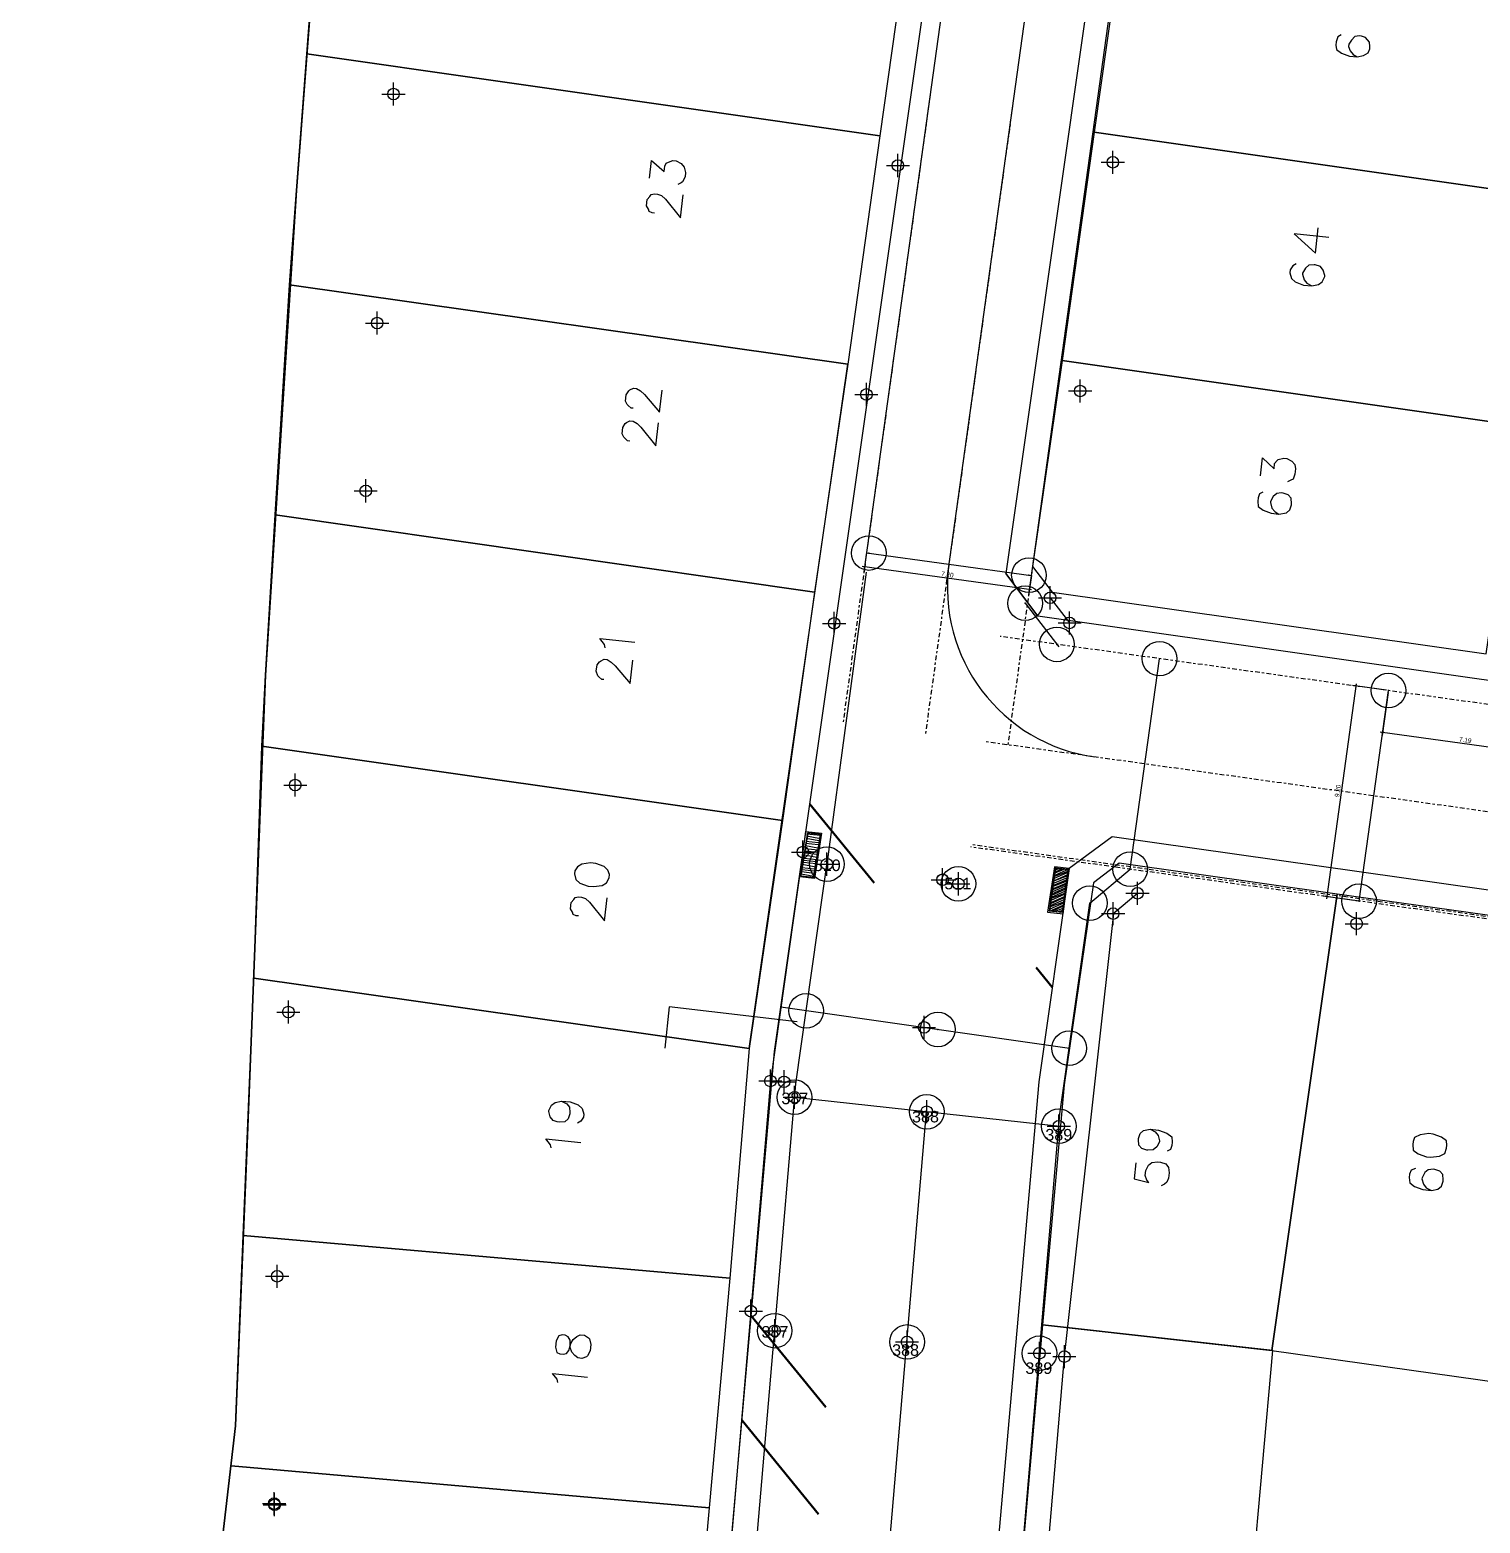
# Model space of a CAD drawing. Header units: metres. Extents: x -977055 to 805873, y -1033982 to 242021.
# Drawn here: x 734.1 to 796.9, y 727.7 to 792.4 of the extents above; entities that cross this region are included whole.
import ezdxf

# ---------------------------------------------------------------- set-up
doc = ezdxf.new("R2010")
doc.units = ezdxf.units.M
doc.header["$PDMODE"] = 32
doc.header["$PDSIZE"] = 1.5
doc.linetypes.add('CENTRO1', pattern=[0.44, 0.2, -0.08, 0.08, -0.08])
for name, color, linetype in [('linea 1', 1, 'Continuous'), ('puntos linea 2', 50, 'Continuous'), ('puntos nov 7', 50, 'Continuous'), ('PUNTOS V', 4, 'Continuous'), ('V-NODE', 1, 'Continuous')]:
    doc.layers.add(name, color=color, linetype=linetype)
doc.layers.add('PDF2_area escolar', color=7, linetype='Continuous', true_color=0x989898)
doc.layers.add('PDF_Geometry', color=7, linetype='Continuous', true_color=0x797979)
doc.layers.get('PDF2_area escolar').off()
doc.styles.add('CITY2', font='stylu.ttf', dxfattribs={"height": 0.2})
doc.styles.get("Standard").update_dxf_attribs({"font": 'arial.ttf'})
doc.dimstyles.new('COTAS2', dxfattribs={"dimtxt": 0.02, "dimasz": 0.1, "dimexe": 0.15, "dimexo": 0.08, "dimgap": 0.05, "dimtad": 1, "dimzin": 0, "dimdsep": 46, "dimtxsty": 'CITY2', "dimblk": 'ARCHTICK', "dimcen": 1, "dimdle": 0.1, "dimclrd": 1, "dimclre": 1, "dimclrt": 2, "dimadec": 0, "dimazin": 0, "dimtfac": 1, "dimtofl": 0, "dimtmove": 0, "dimatfit": 3, "dimldrblk": 'ARCHTICK', "dimfxl": 0.18, "dimtolj": 1, "dimtzin": 0, "dimarcsym": 0})

# ---------------------------------------------------------------- blocks, each defined once
blk = doc.blocks.new('*U274')
at = {"color": 0, "linetype": 'ByBlock', "lineweight": -2, "transparency": 16777216}
for p, q in [((-1, 0), (1, 0)), ((0, -1), (0, 1))]:
    blk.add_line(p, q, dxfattribs=at)
blk.add_circle((0, 0), 0.5, dxfattribs=at)
blk = doc.blocks.new('*U334', base_point=(771.676, 786.482, 1010.911))
at = {"layer": 'V-NODE', "color": 50, "lineweight": -2, "xscale": 0.5, "yscale": 0.5, "zscale": 0.5}
blk.add_blockref('*U274', (771.676, 786.482, 1010.911), dxfattribs=at)
blk = doc.blocks.new('*U337', base_point=(780.978, 786.621, 1011.305))
at = {"layer": 'V-NODE', "color": 50, "lineweight": -2, "xscale": 0.5, "yscale": 0.5, "zscale": 0.5}
blk.add_blockref('*U274', (780.978, 786.621, 1011.305), dxfattribs=at)
blk = doc.blocks.new('*U340', base_point=(766.749, 746.826, 1013.893))
at = {"layer": 'V-NODE', "color": 50, "lineweight": -2, "xscale": 0.5, "yscale": 0.5, "zscale": 0.5}
blk.add_blockref('*U274', (766.749, 746.826, 1013.893), dxfattribs=at)
blk = doc.blocks.new('*U766', base_point=(770.311, 776.573, 1011.658))
at = {"layer": 'V-NODE', "color": 50, "lineweight": -2, "xscale": 0.5, "yscale": 0.5, "zscale": 0.5}
blk.add_blockref('*U274', (770.311, 776.573, 1011.658), dxfattribs=at)
blk = doc.blocks.new('*U769', base_point=(779.565, 776.722, 1012.108))
at = {"layer": 'V-NODE', "color": 50, "lineweight": -2, "xscale": 0.5, "yscale": 0.5, "zscale": 0.5}
blk.add_blockref('*U274', (779.565, 776.722, 1012.108), dxfattribs=at)
blk = doc.blocks.new('*U775', base_point=(768.918, 766.667, 1012.468))
at = {"layer": 'V-NODE', "color": 50, "lineweight": -2, "xscale": 0.5, "yscale": 0.5, "zscale": 0.5}
blk.add_blockref('*U274', (768.918, 766.667, 1012.468), dxfattribs=at)
blk = doc.blocks.new('*U778', base_point=(767.566, 756.77, 1013.17))
at = {"layer": 'V-NODE', "color": 50, "lineweight": -2, "xscale": 0.5, "yscale": 0.5, "zscale": 0.5}
blk.add_blockref('*U274', (767.566, 756.77, 1013.17), dxfattribs=at)
blk = doc.blocks.new('*U784', base_point=(766.158, 746.861, 1013.961))
at = {"layer": 'V-NODE', "color": 50, "lineweight": -2, "xscale": 0.5, "yscale": 0.5, "zscale": 0.5}
blk.add_blockref('*U274', (766.158, 746.861, 1013.961), dxfattribs=at)
blk = doc.blocks.new('*U787', base_point=(765.31, 736.903, 1014.77))
at = {"layer": 'V-NODE', "color": 50, "lineweight": -2, "xscale": 0.5, "yscale": 0.5, "zscale": 0.5}
blk.add_blockref('*U274', (765.31, 736.903, 1014.77), dxfattribs=at)
blk = doc.blocks.new('*U790', base_point=(778.881, 734.934, 1016.128))
at = {"layer": 'V-NODE', "color": 50, "lineweight": -2, "xscale": 0.5, "yscale": 0.5, "zscale": 0.5}
blk.add_blockref('*U274', (778.881, 734.934, 1016.128), dxfattribs=at)
blk = doc.blocks.new('*U1072', base_point=(780.994, 754.104, 1014.374))
at = {"layer": 'V-NODE', "color": 50, "lineweight": -2, "xscale": 0.5, "yscale": 0.5, "zscale": 0.5}
blk.add_blockref('*U274', (780.994, 754.104, 1014.374), dxfattribs=at)
blk = doc.blocks.new('*U1075', base_point=(778.264, 767.771, 1012.915))
at = {"layer": 'V-NODE', "color": 50, "lineweight": -2, "xscale": 0.5, "yscale": 0.5, "zscale": 0.5}
blk.add_blockref('*U274', (778.264, 767.771, 1012.915), dxfattribs=at)
blk = doc.blocks.new('*U1324', base_point=(768.606, 756.244, 1013.12))
at = {"layer": 'V-NODE', "color": 50, "lineweight": -2, "xscale": 0.5, "yscale": 0.5, "zscale": 0.5}
blk.add_blockref('*U274', (768.606, 756.244, 1013.12), dxfattribs=at)
blk = doc.blocks.new('*U1330', base_point=(767.206, 746.156, 1013.45))
at = {"layer": 'V-NODE', "color": 50, "lineweight": -2, "xscale": 0.5, "yscale": 0.5, "zscale": 0.5}
blk.add_blockref('*U274', (767.206, 746.156, 1013.45), dxfattribs=at)
blk = doc.blocks.new('*U1333', base_point=(778.641, 744.904, 1013.45))
at = {"layer": 'V-NODE', "color": 50, "lineweight": -2, "xscale": 0.5, "yscale": 0.5, "zscale": 0.5}
blk.add_blockref('*U274', (778.641, 744.904, 1013.45), dxfattribs=at)
blk = doc.blocks.new('*U1336', base_point=(766.343, 736.055, 1014.26))
at = {"layer": 'V-NODE', "color": 50, "lineweight": -2, "xscale": 0.5, "yscale": 0.5, "zscale": 0.5}
blk.add_blockref('*U274', (766.343, 736.055, 1014.26), dxfattribs=at)
blk = doc.blocks.new('*U1339', base_point=(777.801, 735.076, 1014.26))
at = {"layer": 'V-NODE', "color": 50, "lineweight": -2, "xscale": 0.5, "yscale": 0.5, "zscale": 0.5}
blk.add_blockref('*U274', (777.801, 735.076, 1014.26), dxfattribs=at)
blk = doc.blocks.new('*U1348', base_point=(772.923, 745.53, 1013.52))
at = {"layer": 'V-NODE', "color": 50, "lineweight": -2, "xscale": 0.5, "yscale": 0.5, "zscale": 0.5}
blk.add_blockref('*U274', (772.923, 745.53, 1013.52), dxfattribs=at)
blk = doc.blocks.new('*U1351', base_point=(772.072, 735.566, 1014.33))
at = {"layer": 'V-NODE', "color": 50, "lineweight": -2, "xscale": 0.5, "yscale": 0.5, "zscale": 0.5}
blk.add_blockref('*U274', (772.072, 735.566, 1014.33), dxfattribs=at)
blk = doc.blocks.new('*U1678', base_point=(768.606, 756.244, 1012.65))
at = {"layer": 'V-NODE', "color": 50, "lineweight": -2, "xscale": 0.5, "yscale": 0.5, "zscale": 0.5}
blk.add_blockref('*U274', (768.606, 756.244, 1012.65), dxfattribs=at)
blk = doc.blocks.new('*U1681', base_point=(774.293, 755.395, 1012.72))
at = {"layer": 'V-NODE', "color": 50, "lineweight": -2, "xscale": 0.5, "yscale": 0.5, "zscale": 0.5}
blk.add_blockref('*U274', (774.293, 755.395, 1012.72), dxfattribs=at)
blk = doc.blocks.new('*U1744', base_point=(744.7, 728.521, 1014.807))
at = {"layer": 'V-NODE', "color": 50, "lineweight": -2, "xscale": 0.5, "yscale": 0.5, "zscale": 0.5}
blk.add_blockref('*U274', (744.7, 728.521, 1014.807), dxfattribs=at)
blk = doc.blocks.new('*U1747', base_point=(744.681, 728.571, 1014.802))
at = {"layer": 'V-NODE', "color": 50, "lineweight": -2, "xscale": 0.5, "yscale": 0.5, "zscale": 0.5}
blk.add_blockref('*U274', (744.681, 728.571, 1014.802), dxfattribs=at)
blk = doc.blocks.new('*U1750', base_point=(744.811, 738.408, 1013.955))
at = {"layer": 'V-NODE', "color": 50, "lineweight": -2, "xscale": 0.5, "yscale": 0.5, "zscale": 0.5}
blk.add_blockref('*U274', (744.811, 738.408, 1013.955), dxfattribs=at)
blk = doc.blocks.new('*U1753', base_point=(745.296, 749.844, 1012.966))
at = {"layer": 'V-NODE', "color": 50, "lineweight": -2, "xscale": 0.5, "yscale": 0.5, "zscale": 0.5}
blk.add_blockref('*U274', (745.296, 749.844, 1012.966), dxfattribs=at)
blk = doc.blocks.new('*U1756', base_point=(745.591, 759.669, 1012.329))
at = {"layer": 'V-NODE', "color": 50, "lineweight": -2, "xscale": 0.5, "yscale": 0.5, "zscale": 0.5}
blk.add_blockref('*U274', (745.591, 759.669, 1012.329), dxfattribs=at)
blk = doc.blocks.new('*U1759', base_point=(748.644, 772.403, 1011.485))
at = {"layer": 'V-NODE', "color": 50, "lineweight": -2, "xscale": 0.5, "yscale": 0.5, "zscale": 0.5}
blk.add_blockref('*U274', (748.644, 772.403, 1011.485), dxfattribs=at)
blk = doc.blocks.new('*U1762', base_point=(749.139, 779.661, 1011.097))
at = {"layer": 'V-NODE', "color": 50, "lineweight": -2, "xscale": 0.5, "yscale": 0.5, "zscale": 0.5}
blk.add_blockref('*U274', (749.139, 779.661, 1011.097), dxfattribs=at)
blk = doc.blocks.new('*U1765', base_point=(749.846, 789.574, 1010.503))
at = {"layer": 'V-NODE', "color": 50, "lineweight": -2, "xscale": 0.5, "yscale": 0.5, "zscale": 0.5}
blk.add_blockref('*U274', (749.846, 789.574, 1010.503), dxfattribs=at)
blk = doc.blocks.new('*U2158', base_point=(772.81, 749.18, 1012.147))
at = {"layer": 'V-NODE', "color": 50, "lineweight": -2, "xscale": 0.5, "yscale": 0.5, "zscale": 0.5}
blk.add_blockref('*U274', (772.81, 749.18, 1012.147), dxfattribs=at)
blk = doc.blocks.new('*U2182', base_point=(773.613, 755.571, 1011.716))
at = {"layer": 'V-NODE', "color": 50, "lineweight": -2, "xscale": 0.5, "yscale": 0.5, "zscale": 0.5}
blk.add_blockref('*U274', (773.613, 755.571, 1011.716), dxfattribs=at)
blk = doc.blocks.new('*U2227', base_point=(772.81, 749.18, 1013.17))
at = {"layer": 'V-NODE', "color": 50, "lineweight": -2, "xscale": 0.5, "yscale": 0.5, "zscale": 0.5}
blk.add_blockref('*U274', (772.81, 749.18, 1013.17), dxfattribs=at)
blk = doc.blocks.new('*U2230', base_point=(773.61, 755.57, 1012.74))
at = {"layer": 'V-NODE', "color": 50, "lineweight": -2, "xscale": 0.5, "yscale": 0.5, "zscale": 0.5}
blk.add_blockref('*U274', (773.61, 755.57, 1012.74), dxfattribs=at)
blk = doc.blocks.new('*U2254', base_point=(779.107, 766.683, 1013.081))
at = {"layer": 'V-NODE', "color": 50, "lineweight": -2, "xscale": 0.5, "yscale": 0.5, "zscale": 0.5}
blk.add_blockref('*U274', (779.107, 766.683, 1013.081), dxfattribs=at)
blk = doc.blocks.new('*U2260', base_point=(782.046, 754.985, 1014.429))
at = {"layer": 'V-NODE', "color": 50, "lineweight": -2, "xscale": 0.5, "yscale": 0.5, "zscale": 0.5}
blk.add_blockref('*U274', (782.046, 754.985, 1014.429), dxfattribs=at)
blk = doc.blocks.new('*U2263', base_point=(791.53, 753.666, 1015.272))
at = {"layer": 'V-NODE', "color": 50, "lineweight": -2, "xscale": 0.5, "yscale": 0.5, "zscale": 0.5}
blk.add_blockref('*U274', (791.53, 753.666, 1015.272), dxfattribs=at)
blk = doc.blocks.new('base')
at = {"layer": 'PDF_Geometry', "lineweight": 25, "extrusion": (-0.000787417, 0.063364, 0.99799), "elevation": 0.026}
for points in [[(-314.355, -197.288), (-299.601, -195.681), (-292.744, -194.188), (-282.663, -192.111), (-274.476, -190.361), (-258.037, -185.154), (-248.029, -180.61), (-240.539, -177.71), (-228.643, -174.042), (-222.733, -172.714), (-217.384, -171.04), (-209.935, -169.248), (-202.16, -164.759), (-196.196, -160.284), (-195.073, -159.817), (-178.095, -157.457), (-154.298, -156.614), (-136.667, -154.611), (-124.436, -153.164), (-118.066, -151.474), (-100.79, -146.646), (-80.955, -140.967), (-73.385, -139.328), (-61.694, -135.822), (-40.504, -131.604), (-37.727, -130.872), (-17.661, -129.441), (1.311, -127.461), (21.092, -124.929), (41.006, -122.83), (47.376, -123.458), (63.592, -123.186), (81.402, -124.312), (85.639, -96.072), (88.705, -66.393), (92.811, -40.781), (97.16, -22.386), (100.596, -1.562), (102.483, 8.32), (109.691, 37.361), (117.528, 76.62), (126.217, 115.638), (131.513, 149.592), (134.682, 173.973), (136.916, 195.591), (139.956, 229.678), (141.558, 250.676), (142.614, 271.37), (143.252, 283.21), (147.066, 312.938), (152.58, 355.631), (153.554, 396.042), (150.869, 418.02), (151.777, 438.639), (150.959, 458.028), (151.777, 438.639), (150.869, 418.02), (153.554, 396.042), (152.58, 355.631), (147.066, 312.938), (143.252, 283.21), (142.614, 271.37), (141.558, 250.676), (139.956, 229.678), (136.916, 195.591), (134.682, 173.973), (131.513, 149.592), (126.217, 115.638), (117.528, 76.62), (109.691, 37.361), (102.483, 8.32), (100.596, -1.562), (97.16, -22.386), (92.811, -40.781), (88.705, -66.393), (85.639, -96.072), (81.402, -124.312), (63.592, -123.186), (47.376, -123.458), (41.006, -122.83), (21.092, -124.929), (1.311, -127.461), (-17.661, -129.441), (-37.727, -130.872), (-40.504, -131.604), (-61.694, -135.822), (-73.385, -139.328), (-80.955, -140.967), (-100.79, -146.646), (-118.066, -151.474), (-124.436, -153.164), (-136.667, -154.611), (-154.298, -156.614), (-178.095, -157.457), (-195.073, -159.817), (-196.196, -160.284), (-202.16, -164.759), (-209.935, -169.248), (-217.384, -171.04), (-222.733, -172.714), (-228.643, -174.042), (-240.539, -177.71), (-248.029, -180.61), (-258.037, -185.154), (-274.476, -190.361), (-282.663, -192.111), (-292.744, -194.188), (-299.601, -195.681), (-314.355, -197.288), (-312.178, -178.446), (-309.146, -157.898), (-306.876, -132.899), (-305.823, -118.002), (-298.643, -78.802), (-291.055, -45.077), (-282.252, -15.116), (-275.645, 10.473), (-270.319, 33.898), (-263.825, 63.164), (-258.15, 86.408), (-284.424, 123.888)], [(129.33, 446.993), (130.719, 376.627), (119.722, 267.265), (72.738, -35.348), (74.134, -37.232), (92.979, -40.152)], [(91.093, 128.17), (91.733, 128.093), (92.016, 130.053), (91.376, 130.13), (91.093, 128.17), (89.215, 126.819), (50.746, 132.753), (49.396, 134.631), (67.752, 253.123), (69.636, 254.519), (108.099, 248.54), (109.45, 246.662)], [(89.215, 126.819), (91.093, 128.17), (109.45, 246.662), (108.099, 248.54)], [(8.56, 202.894), (65.659, 264.226), (104.99, 258.143), (106.869, 259.493), (108.306, 268.733), (119.228, 377.084), (117.811, 447.545)], [(94.649, 223.497), (94.797, 223.572), (94.87, 223.795), (94.887, 223.932), (94.863, 224.121), (94.651, 224.285), (94.296, 224.421), (93.976, 224.459), (93.691, 224.401), (93.492, 224.286), (93.424, 224.109), (93.413, 224.017), (93.437, 223.829), (93.598, 223.624), (93.775, 223.556), (93.866, 223.545), (94.055, 223.569), (94.214, 223.735), (94.327, 223.907), (94.338, 223.999), (94.269, 224.192), (94.148, 224.346), (93.976, 224.459)], [(124.659, 229.341), (124.566, 228.564), (124.021, 229.047), (123.994, 228.819), (123.931, 228.687), (123.834, 228.652), (123.641, 228.583), (123.504, 228.6), (123.286, 228.719), (123.165, 228.872), (123.102, 229.112), (123.124, 229.295), (123.242, 229.512), (123.294, 229.552), (123.442, 229.627)], [(124.47, 230.848), (124.561, 230.837), (124.693, 230.775), (124.728, 230.678), (124.803, 230.53), (124.77, 230.256), (124.662, 230.129), (124.605, 230.044), (124.462, 230.014), (124.325, 230.031), (124.148, 230.099), (123.982, 230.258), (123.338, 231.077), (123.217, 230.072)], [(95.289, 232.277), (96.798, 232.095), (95.88, 232.948), (95.748, 231.851)], [(96.723, 233.403), (96.871, 233.478), (96.985, 233.649), (97.001, 233.787), (96.938, 234.026), (96.771, 234.185), (96.417, 234.321), (96.051, 234.365), (95.766, 234.306), (95.612, 234.186), (95.493, 233.968), (95.488, 233.923), (95.551, 233.683), (95.672, 233.529), (95.895, 233.456), (95.941, 233.451), (96.175, 233.469), (96.328, 233.589), (96.447, 233.807), (96.453, 233.853), (96.389, 234.092), (96.268, 234.246), (96.051, 234.365)], [(120.819, 267.133), (116.183, 237.504)], [(125.489, 239.304), (125.58, 239.293), (125.706, 239.185), (125.746, 239.134), (125.821, 238.986), (125.788, 238.711), (125.675, 238.54), (125.624, 238.499), (125.476, 238.425), (125.338, 238.441), (125.167, 238.554), (125, 238.714), (124.352, 239.487), (124.236, 238.528)], [(125.659, 240.721), (125.751, 240.71), (125.877, 240.602), (125.917, 240.551), (125.992, 240.403), (125.959, 240.128), (125.846, 239.957), (125.794, 239.916), (125.646, 239.841), (125.509, 239.858), (125.337, 239.971), (125.171, 240.131), (124.528, 240.95), (124.407, 239.944)], [(98.384, 242.57), (98.291, 241.792), (97.792, 242.27), (97.764, 242.041), (97.656, 241.915), (97.605, 241.875), (97.365, 241.811), (97.228, 241.828), (97.011, 241.947), (96.89, 242.1), (96.866, 242.289), (96.894, 242.517), (96.967, 242.74), (97.064, 242.775), (97.212, 242.85)], [(98.284, 243.277), (98.432, 243.352), (98.5, 243.529), (98.516, 243.666), (98.498, 243.901), (98.286, 244.065), (97.932, 244.201), (97.612, 244.239), (97.281, 244.186), (97.127, 244.066), (97.054, 243.843), (97.048, 243.797), (97.066, 243.563), (97.187, 243.409), (97.41, 243.336), (97.501, 243.325), (97.69, 243.349), (97.843, 243.469), (97.962, 243.687), (97.968, 243.733), (97.904, 243.972), (97.783, 244.126), (97.612, 244.239)], [(126.83, 249.669), (126.859, 249.526), (127.06, 249.27), (125.552, 249.452)], [(126.904, 251.051), (126.995, 251.04), (127.122, 250.932), (127.162, 250.881), (127.231, 250.687), (127.198, 250.413), (127.09, 250.286), (127.039, 250.246), (126.891, 250.171), (126.754, 250.188), (126.582, 250.301), (126.416, 250.46), (125.767, 251.234), (125.646, 250.229)], [(118.483, 259.67), (118.166, 257.807), (117.617, 257.873), (117.934, 259.736)], [(118.255, 258.167), (117.707, 258.233)], [(118.239, 258.03), (117.696, 258.142)], [(118.228, 257.939), (117.685, 258.051)], [(118.217, 257.847), (117.623, 257.919)], [(118.327, 258.762), (117.784, 258.873)], [(118.316, 258.67), (117.767, 258.736)], [(118.305, 258.579), (117.756, 258.645)], [(118.294, 258.487), (117.745, 258.553)], [(118.277, 258.35), (117.734, 258.462)], [(118.266, 258.259), (117.718, 258.325)], [(118.461, 259.487), (117.912, 259.553)], [(118.45, 259.396), (117.901, 259.462)], [(118.439, 259.305), (117.89, 259.371)], [(118.422, 259.167), (117.834, 259.285)], [(118.365, 259.082), (117.817, 259.148)], [(118.354, 258.99), (117.806, 259.056)], [(118.343, 258.899), (117.795, 258.965)], [(107.191, 261.402), (106.92, 259.533), (107.468, 259.467), (107.74, 261.335), (107.153, 261.082)], [(106.931, 259.624), (107.512, 259.833)], [(106.92, 259.533), (107.507, 259.787)], [(107.057, 259.517), (107.496, 259.696)], [(107.148, 259.506), (107.49, 259.65)], [(107.286, 259.489), (107.479, 259.558)], [(107.423, 259.472), (107.468, 259.467)], [(118.472, 259.579), (117.929, 259.691)], [(107.054, 260.259), (107.641, 260.513)], [(106.997, 260.173), (107.63, 260.421)], [(106.991, 260.127), (107.624, 260.376)], [(106.98, 260.036), (107.613, 260.284)], [(106.975, 259.99), (107.608, 260.239)], [(106.964, 259.899), (107.597, 260.147)], [(106.953, 259.807), (107.586, 260.056)], [(106.947, 259.762), (107.534, 260.015)], [(106.936, 259.67), (107.523, 259.924)], [(128.138, 261.289), (128.229, 261.278), (128.361, 261.216), (128.395, 261.119), (128.47, 260.971), (128.437, 260.697), (128.329, 260.571), (128.272, 260.485), (128.13, 260.456), (127.993, 260.472), (127.815, 260.54), (127.649, 260.699), (127.006, 261.518), (126.885, 260.513)], [(107.125, 260.853), (107.712, 261.107)], [(107.114, 260.762), (107.701, 261.016)], [(107.109, 260.716), (107.696, 260.97)], [(107.098, 260.625), (107.685, 260.878)], [(107.092, 260.579), (107.674, 260.787)], [(107.081, 260.487), (107.668, 260.741)], [(107.07, 260.396), (107.657, 260.65)], [(107.065, 260.35), (107.652, 260.604)], [(107.142, 260.99), (107.729, 261.244)], [(107.136, 260.944), (107.718, 261.153)], [(107.158, 261.127), (107.648, 261.346)], [(107.169, 261.219), (107.557, 261.358)], [(107.18, 261.31), (107.42, 261.374)], [(107.186, 261.356), (107.283, 261.391)], [(118.734, 265.993), (124.26, 265.281), (124.474, 267.063)], [(128.964, 269.305), (128.747, 269.424), (128.626, 269.577), (128.608, 269.811), (128.613, 269.857), (128.687, 270.08), (128.84, 270.201), (129.074, 270.219), (129.166, 270.208), (129.343, 270.14), (129.464, 269.986), (129.527, 269.747), (129.522, 269.701), (129.403, 269.484), (129.249, 269.363), (128.964, 269.305), (128.598, 269.349), (128.244, 269.484), (128.077, 269.643), (128.014, 269.883), (128.03, 270.02), (128.144, 270.192), (128.292, 270.267)], [(129.44, 271.334), (129.47, 271.191), (129.671, 270.935), (128.162, 271.117)], [(103.506, 270.842), (103.289, 270.96), (103.168, 271.114), (103.104, 271.354), (103.11, 271.399), (103.229, 271.617), (103.382, 271.738), (103.616, 271.756), (103.662, 271.75), (103.885, 271.677), (104.006, 271.523), (104.024, 271.289), (104.018, 271.244), (103.945, 271.021), (103.791, 270.9), (103.506, 270.842), (103.14, 270.886), (102.786, 271.021), (102.574, 271.186), (102.556, 271.42), (102.572, 271.557), (102.64, 271.734), (102.788, 271.809)], [(104.145, 272.295), (104.228, 272.98), (103.599, 273.149), (103.679, 273.046), (103.748, 272.853), (103.721, 272.624), (103.602, 272.407), (103.448, 272.286), (103.214, 272.268), (103.077, 272.284), (102.854, 272.358), (102.733, 272.511), (102.715, 272.745), (102.743, 272.974), (102.811, 273.151), (102.913, 273.232), (103.061, 273.306)], [(92.043, 272.686), (92.237, 272.756), (92.304, 272.933), (92.321, 273.07), (92.303, 273.304), (92.091, 273.469), (91.736, 273.604), (91.37, 273.648), (91.085, 273.59), (90.932, 273.469), (90.858, 273.246), (90.853, 273.201), (90.871, 272.967), (90.992, 272.813), (91.215, 272.74), (91.26, 272.734), (91.494, 272.752), (91.648, 272.873), (91.767, 273.091), (91.772, 273.136), (91.709, 273.376), (91.588, 273.529), (91.37, 273.648)], [(129.275, 281.509), (129.304, 281.366), (129.505, 281.11), (127.997, 281.292)]]:
    blk.add_lwpolyline(points, dxfattribs=at)
for points in [[(139.428, 223.76), (138.553, 213.803), (113.148, 217.698), (114.668, 227.624)], [(85.635, 230.658), (84.074, 220.784), (103.874, 217.702), (105.389, 227.582)], [(140.309, 233.762), (139.956, 229.678), (139.428, 223.76), (114.668, 227.624), (116.183, 237.504)], [(87.15, 240.538), (85.635, 230.658), (105.389, 227.582), (106.904, 237.462)], [(141.047, 243.736), (140.309, 233.762), (116.183, 237.504), (117.744, 247.378)], [(88.71, 250.412), (87.15, 240.538), (106.904, 237.462), (108.303, 246.383), (107.465, 247.504)], [(141.745, 253.761), (141.558, 250.676), (141.047, 243.736), (117.744, 247.378), (119.259, 257.258)], [(142.214, 263.813), (141.745, 253.761), (119.259, 257.258), (120.819, 267.133)], [(118.534, 259.71), (118.251, 257.751), (117.566, 257.833), (117.894, 259.788)], [(117.617, 257.873), (118.166, 257.807), (118.483, 259.67), (117.934, 259.736)], [(128.288, 259.463), (128.225, 259.702), (128.058, 259.861), (127.704, 259.997), (127.475, 260.024), (127.098, 259.977), (126.899, 259.862), (126.78, 259.644), (126.764, 259.507), (126.833, 259.313), (126.999, 259.154), (127.354, 259.019), (127.582, 258.991), (127.959, 259.039), (128.158, 259.154), (128.272, 259.326)], [(108.277, 279.263), (98.364, 280.503), (95.288, 260.749), (104.711, 259.289), (105.832, 260.128), (107.21, 268.865)], [(107.151, 261.453), (106.869, 259.493), (107.509, 259.416), (107.837, 261.37)], [(107.468, 259.467), (106.92, 259.533), (107.191, 261.402), (107.74, 261.335)], [(98.364, 280.503), (88.438, 282.024), (85.408, 262.264), (95.288, 260.749)], [(142.815, 274.962), (142.214, 263.813), (120.819, 267.133), (121.786, 277.079)], [(92.15, 271.653), (92.132, 271.887), (91.92, 272.052), (91.565, 272.187), (91.383, 272.209), (91.006, 272.162), (90.761, 272.052), (90.688, 271.829), (90.671, 271.692), (90.695, 271.504), (90.907, 271.339), (91.261, 271.204), (91.444, 271.182), (91.821, 271.229), (92.066, 271.339), (92.134, 271.516)], [(143.462, 284.947), (143.252, 283.21), (142.815, 274.962), (121.786, 277.079), (122.798, 287.019)], [(129.368, 279.968), (129.304, 280.207), (129.172, 280.269), (129.035, 280.286), (128.892, 280.257), (128.785, 280.131), (128.7, 279.816), (128.587, 279.644), (128.433, 279.524), (128.285, 279.449), (128.102, 279.471), (127.93, 279.584), (127.89, 279.636), (127.826, 279.875), (127.859, 280.149), (127.978, 280.367), (128.03, 280.407), (128.223, 280.477), (128.406, 280.454), (128.532, 280.347), (128.653, 280.193), (128.722, 279.999), (128.729, 279.674), (128.804, 279.525), (128.936, 279.463), (129.073, 279.447), (129.216, 279.476), (129.335, 279.693)], [(110.294, 299.469), (100.353, 300.481), (98.318, 280.509), (108.277, 279.263)], [(144.748, 294.855), (143.462, 284.947), (122.798, 287.019), (123.81, 296.96)]]:
    blk.add_lwpolyline(points, close=True, dxfattribs=at)
at = {"layer": 'PDF_Geometry', "color": 30, "lineweight": 50, "true_color": 0xf26621, "extrusion": (-0.000787417, 0.063364, 0.99799), "elevation": 0.026}
for points in [[(115.323, 260.004), (118.063, 256.568)], [(107.674, 264.636), (108.357, 263.765)]]:
    blk.add_lwpolyline(points, dxfattribs=at)
at = {"layer": 'PDF_Geometry', "color": 32, "lineweight": 50, "true_color": 0xb85b00, "extrusion": (-0.000787417, 0.063364, 0.99799), "elevation": 0.026}
for points in [[(117.689, 282.719), (120.871, 278.719)], [(118.063, 287.358), (121.324, 283.255)]]:
    blk.add_lwpolyline(points, dxfattribs=at)
blk = doc.blocks.new('_ArchTick')
at = {"color": 0, "linetype": 'ByBlock', "const_width": 0.15}
blk.add_lwpolyline([(-0.5, -0.5), (0.5, 0.5)], dxfattribs=at)
blk = doc.blocks.new('*D3279')
at = {"layer": 'Defpoints', "color": 0, "transparency": 16777216}
for p in [(792.906, 763.757, 1014.374), (800.025, 762.765, 1013.081), (799.774, 760.965)]:
    blk.add_point(p, dxfattribs=at)
at = {"layer": 'PUNTOS V', "color": 1, "linetype": 'Continuous', "lineweight": -2, "transparency": 16777216}
for p, q in [((792.895, 763.678), (792.634, 761.809)), ((800.014, 762.686), (799.753, 760.816))]:
    blk.add_line(p, q, dxfattribs=at)
at = {"layer": 'PUNTOS V', "color": 1, "lineweight": -2, "transparency": 16777216}
blk.add_line((792.556, 761.971), (799.873, 760.951), dxfattribs=at)
at = {"layer": 'PUNTOS V', "color": 1, "lineweight": -2, "transparency": 16777216, "xscale": 0.1, "yscale": 0.1, "zscale": 0.1}
for p, rotation in [((792.655, 761.957), 172.0642173742876), ((799.774, 760.965), 352.0642173742876)]:
    blk.add_blockref('_ArchTick', p, dxfattribs=dict(at, rotation=rotation))
at = {"layer": 'PUNTOS V', "color": 2, "transparency": 16777216, "insert": (796.236, 761.617), "char_height": 0.2, "attachment_point": 5, "rotation": 352.06422, "style": 'CITY2'}
blk.add_mtext('\\A1;7.19', dxfattribs=at)
blk = doc.blocks.new('*D3282')
at = {"layer": 'Defpoints', "color": 0, "transparency": 16777216}
for p in [(792.906, 763.757, 1014.374), (790.234, 754.841), (791.636, 754.645, 1014.374)]:
    blk.add_point(p, dxfattribs=at)
at = {"layer": 'PUNTOS V', "color": 1, "lineweight": -2, "transparency": 16777216}
blk.add_line((791.518, 764.052), (790.221, 754.742), dxfattribs=at)
at = {"layer": 'PUNTOS V', "color": 1, "linetype": 'Continuous', "lineweight": -2, "transparency": 16777216}
for p, q in [((792.827, 763.768), (791.356, 763.973)), ((791.557, 754.656), (790.086, 754.861))]:
    blk.add_line(p, q, dxfattribs=at)
at = {"layer": 'PUNTOS V', "color": 1, "lineweight": -2, "transparency": 16777216, "xscale": 0.1, "yscale": 0.1, "zscale": 0.1}
for p, rotation in [((791.505, 763.953), 82.06421737428695), ((790.234, 754.841), 262.064217374287)]:
    blk.add_blockref('_ArchTick', p, dxfattribs=dict(at, rotation=rotation))
at = {"layer": 'PUNTOS V', "color": 2, "transparency": 16777216, "insert": (790.717, 759.418), "char_height": 0.2, "attachment_point": 5, "rotation": 82.06422, "style": 'CITY2'}
blk.add_mtext('\\A1;9.20', dxfattribs=at)
blk = doc.blocks.new('*D5666')
at = {"color": 1, "lineweight": -2, "transparency": 16777216}
blk.add_line((777.464, 768.112), (770.135, 769.13), dxfattribs=at)
at = {"color": 1, "linetype": 'Continuous', "lineweight": -2, "transparency": 16777216}
for p, q in [((770.307, 769.645), (770.213, 768.968)), ((777.439, 768.654), (777.345, 767.977))]:
    blk.add_line(p, q, dxfattribs=at)
at = {"layer": 'Defpoints', "color": 0, "transparency": 16777216}
for p in [(770.318, 769.724, 997.581), (770.234, 769.116), (777.45, 768.733, 997.581)]:
    blk.add_point(p, dxfattribs=at)
at = {"color": 1, "lineweight": -2, "transparency": 16777216, "xscale": 0.1, "yscale": 0.1, "zscale": 0.1}
for p, rotation in [((770.234, 769.116), 172.0910911507732), ((777.365, 768.126), 352.0910911507733)]:
    blk.add_blockref('_ArchTick', p, dxfattribs=dict(at, rotation=rotation))
at = {"color": 2, "transparency": 16777216, "insert": (773.821, 768.778), "char_height": 0.2, "attachment_point": 5, "rotation": 352.09109, "style": 'CITY2'}
blk.add_mtext('\\A1;7.20', dxfattribs=at)

msp = doc.modelspace()

# ---------------------------------------------------------------- linework, layer by layer
at = {"elevation": 1014.73964, "flags": 128}
msp.add_lwpolyline([(770.31806, 769.72412), (777.44995, 768.73615)], dxfattribs=at)
msp.add_arc((781.21682, 768.21379, 2029.04583), 7.4, 172.0914264, 262.0642174)
at = {"layer": 'linea 1'}
for points, elevation in [([(809.48179, 1051.63995), (770.20279, 768.89443)], 997.581), ([(813.04755, 1051.1446), (773.76855, 768.39907)], 997.581), ([(816.6133, 1050.64924), (777.33431, 767.90372)], 997.581), ([(767.566, 756.77), (766.158, 746.861), (756.795, 637.271), (759.622, 557.303), (773.43, 554.368)], 1013.17), ([(760.73505, 557.06641), (757.90066, 637.24341), (767.25536, 746.73626), (768.65902, 756.61469)], 1013.17), ([(772.32936, 554.60195), (769.41801, 636.95604), (778.68624, 745.43685), (779.98279, 754.56151)], 1013.17), ([(773.43, 554.368), (771.352, 614.335), (770.615, 634.321), (772.068, 654.951), (778.881, 734.934), (781.021, 754.103)], 1013.17), ([(766.53221, 555.83418), (763.65934, 637.09972), (772.91075, 745.53492), (772.91075, 745.53492)], 1013.17)]:
    msp.add_lwpolyline(points, dxfattribs=dict(at, elevation=elevation))
at = {"layer": 'linea 1', "linetype": 'CENTRO1'}
for points, elevation in [([(773.07347, 789.53832), (769.30374, 762.40117)], 2029.04583), ([(776.63923, 789.04299), (772.8695, 761.90584)], 2029.04583), ([(780.20499, 788.54766), (776.43526, 761.4105)], 2029.04583), ([(817.04812, 760.3919), (776.10142, 766.09979)], 1013.081), ([(818.98032, 755.47808), (775.46633, 761.54384)], 1013.081), ([(820.91676, 750.56366), (774.83124, 756.9879)], 1013.081), ([(820.87821, 750.67), (774.84504, 757.08694)], 1013.081)]:
    msp.add_lwpolyline(points, dxfattribs=dict(at, elevation=elevation))
at = {"layer": 'linea 1'}
for p in [(777.18208, 767.53465, 1012.915), (778.55931, 765.75717, 1012.915), (783.00172, 765.1379), (792.90596, 763.75727, 1014.374), (768.60639, 756.24428), (781.73154, 756.02601), (774.2935, 755.39522, 1013.17), (779.98279, 754.56151, 1013.17), (791.63578, 754.64538, 1014.374), (767.70456, 749.89757, 1012.147), (773.40981, 749.09367, 1012.147), (779.08969, 748.2762, 1012.147), (767.20578, 746.15595), (772.92325, 745.52994), (778.64071, 744.90394), (766.3428, 736.05511), (772.07193, 735.56564), (777.80106, 735.07616)]:
    msp.add_point(p, dxfattribs=at)
at = {"layer": 'puntos linea 2', "elevation": 1011.73}
msp.add_lwpolyline([(770.30189, 768.881), (768.606, 756.24155)], dxfattribs=at)
at = {"layer": 'puntos linea 2'}
msp.add_lwpolyline([(767.20578, 746.15595), (778.70658, 744.904)], dxfattribs=at)
at = {"layer": 'puntos nov 7', "elevation": 1014.374}
for points in [[(779.98279, 754.56151), (781.73154, 756.02601)], [(780.994, 754.104), (782.046, 754.985)]]:
    msp.add_lwpolyline(points, dxfattribs=at)
at = {"layer": 'PUNTOS V'}
for points, elevation in [([(778.264, 767.771), (779.107, 766.683)], 1012.915), ([(777.18208, 767.53465), (778.64701, 765.64397)], 1012.915), ([(766.61422, 750.07173), (779.09744, 748.27508)], 1012.147)]:
    msp.add_lwpolyline(points, dxfattribs=dict(at, elevation=elevation))
at = {"layer": 'PUNTOS V', "color": 1, "elevation": 1014.374}
for points in [[(781.73154, 756.02601), (783.00172, 765.1379)], [(791.63578, 754.64538), (792.90596, 763.75727)]]:
    msp.add_lwpolyline(points, dxfattribs=at)
at = {"layer": 'PUNTOS V', "color": 1}
for p in [(770.42, 769.71), (777.35, 768.75)]:
    msp.add_point(p, dxfattribs=at)

# ---------------------------------------------------------------- block references
at = {"layer": 'PDF2_area escolar'}
msp.add_blockref('base', (882.736, 1016.336, 999.038), dxfattribs=at)
at = {"layer": 'puntos nov 7'}
for name, p in [('*U1765', (749.846, 789.574, 1010.503)), ('*U337', (780.978, 786.621, 1011.305)), ('*U334', (771.676, 786.482, 1010.911)), ('*U1762', (749.139, 779.661, 1011.097)), ('*U766', (770.311, 776.573, 1011.658)), ('*U769', (779.565, 776.722, 1012.108)), ('*U1759', (748.644, 772.403, 1011.485)), ('*U1075', (778.264, 767.771, 1012.915)), ('*U775', (768.918, 766.667, 1012.468)), ('*U2254', (779.107, 766.683, 1013.081)), ('*U1756', (745.591, 759.669, 1012.329)), ('*U778', (767.566, 756.77, 1013.17)), ('*U1324', (768.606, 756.244, 1013.12)), ('*U1678', (768.606, 756.244, 1012.65)), ('*U2230', (773.61, 755.57, 1012.74)), ('*U2182', (773.613, 755.571, 1011.716)), ('*U1681', (774.293, 755.395, 1012.72)), ('*U2260', (782.046, 754.985, 1014.429)), ('*U1072', (780.994, 754.104, 1014.374)), ('*U2263', (791.53, 753.666, 1015.272)), ('*U1753', (745.296, 749.844, 1012.966)), ('*U2158', (772.81, 749.18, 1012.147)), ('*U2227', (772.81, 749.18, 1013.17)), ('*U784', (766.158, 746.861, 1013.961)), ('*U340', (766.749, 746.826, 1013.893)), ('*U1330', (767.206, 746.156, 1013.45)), ('*U1348', (772.923, 745.53, 1013.52)), ('*U1333', (778.641, 744.904, 1013.45)), ('*U1750', (744.811, 738.408, 1013.955)), ('*U787', (765.31, 736.903, 1014.77)), ('*U1336', (766.343, 736.055, 1014.26)), ('*U1351', (772.072, 735.566, 1014.33)), ('*U1339', (777.801, 735.076, 1014.26)), ('*U790', (778.881, 734.934, 1016.128)), ('*U1747', (744.681, 728.571, 1014.802)), ('*U1744', (744.7, 728.521, 1014.807))]:
    msp.add_blockref(name, p, dxfattribs=at)

# ---------------------------------------------------------------- texts
at = {"layer": 'linea 1', "char_height": 0.5, "attachment_point": 1}
for s, insert in [('510', (768.0332, 756.44569)), ('511', (773.68853, 755.6561, 1076.89938)), ('387', (766.6326, 746.35735)), ('388', (772.28793, 745.56777, 1076.89938)), ('389', (778.05705, 744.78473)), ('387', (765.76962, 736.25652)), ('388', (771.42495, 735.46693, 1076.89938)), ('389', (777.19407, 734.68389))]:
    msp.add_mtext_dynamic_manual_height_columns(s, width=1.32611, gutter_width=12.5, heights=[0], dxfattribs=dict(at, insert=insert))

# ---------------------------------------------------------------- dimensions: what is measured, and where the dimension line sits
at = {"color": 1}
dim = msp.add_aligned_dim(p1=(777.44957, 768.73341, 997.581), p2=(770.31806, 769.72412, 997.581), distance=0.61349, dimstyle='COTAS2', dxfattribs=at)
dim.commit()
dim.dimension.update_dxf_attribs({"geometry": '*D5666', "text_midpoint": (773.82113, 768.77752)})
at = {"layer": 'PUNTOS V', "color": 1}
dim = msp.add_aligned_dim(p1=(792.90596, 763.75727, 1014.374), p2=(791.63578, 754.64538, 1014.374), distance=-1.4149, dimstyle='COTAS2', dxfattribs=at)
dim.commit()
dim.dimension.update_dxf_attribs({"geometry": '*D3282', "text_midpoint": (790.71697, 759.41793)})
dim = msp.add_linear_dim(base=(799.77397, 760.96471), p1=(792.90596, 763.75727, 1014.374), p2=(800.02492, 762.7649, 1013.081), angle=172.0642174, dimstyle='COTAS2', override={"dimtmove": 1}, dxfattribs=at)
dim.commit()
dim.dimension.update_dxf_attribs({"geometry": '*D3279', "text_midpoint": (796.23619, 761.61656)})

doc.saveas('drawing.dxf')
